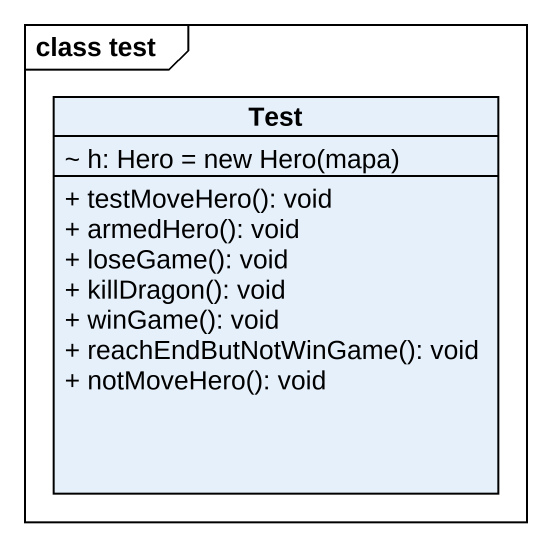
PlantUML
@startuml
mainframe class test
hide circle
hide empty members
skinparam classAttributeIconSize 0
class Test {
  {field} ~ h: Hero = new Hero(mapa)
  + testMoveHero(): void
  + armedHero(): void
  + loseGame(): void
  + killDragon(): void
  + winGame(): void
  + reachEndButNotWinGame(): void
  + notMoveHero(): void
}
@enduml
